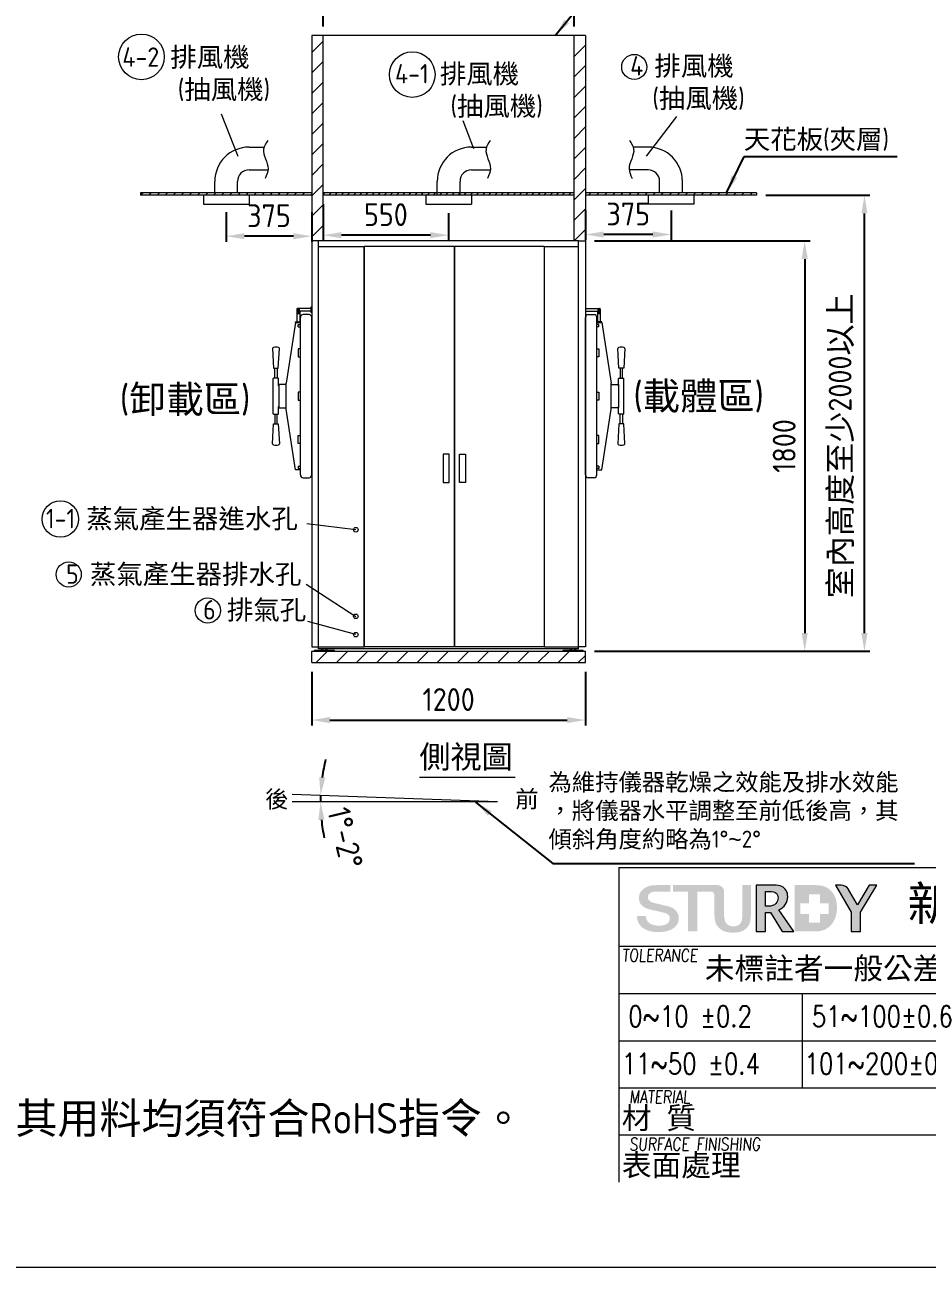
# Model space of a CAD drawing. Header units: millimetres. Extents: x 0 to 80449, y -23917 to 9476.
# Drawn here: x 4569 to 8524, y 0 to 5448 of the extents above; entities that cross this region are included whole.
import ezdxf

# ---------------------------------------------------------------- set-up
doc = ezdxf.new("R2010")
doc.units = ezdxf.units.MM
doc.linetypes.add('CENTER2', pattern=[28.575, 19.05, -3.175, 3.175, -3.175])
doc.linetypes.add('HIDDEN', pattern=[9.525, 6.35, -3.175])
doc.layers.get('0').update_dxf_attribs({"lineweight": 15})
for name, color, linetype, lineweight in [('D', 3, 'Continuous', 13), ('F', 7, 'Continuous', 15), ('H', 2, 'HIDDEN', 15), ('S', 4, 'Continuous', 15)]:
    doc.layers.add(name, color=color, linetype=linetype, lineweight=lineweight)
doc.styles.get("Standard").update_dxf_attribs({"font": 'KAIU.TTF'})
doc.styles.add('STU25', font='isocp2.shx')
doc.styles.add('Text', font='romans.shx', dxfattribs={"width": 0.8, "oblique": 10})
doc.dimstyles.new('STU25', dxfattribs={"dimscale": 40, "dimtxt": 2.5, "dimasz": 2, "dimexe": 0.6, "dimexo": 1, "dimgap": 1, "dimtad": 1, "dimdsep": 46, "dimtxsty": 'STU25', "dimcen": 2, "dimazin": 2, "dimtfac": 1, "dimtmove": 0, "dimatfit": 3, "dimfxl": 0, "dimtolj": 1, "dimtzin": 0, "dimarcsym": 0})
doc.dimstyles.new('STU25$7', dxfattribs={"dimscale": 40, "dimtxt": 2.5, "dimasz": 2, "dimexe": 1.25, "dimexo": 0.625, "dimgap": 1, "dimtad": 1, "dimdec": 4, "dimdsep": 46, "dimtxsty": 'STU25', "dimcen": 2.5, "dimazin": 2, "dimtfac": 1, "dimtdec": 4, "dimtmove": 0, "dimatfit": 3, "dimfxl": 0, "dimtolj": 1, "dimtzin": 0, "dimarcsym": 0})
pattern_1 = [(45, (-15083.72, -4088.474), (-44.90128, 44.90128), [])]

# ---------------------------------------------------------------- blocks, each defined once
blk = doc.blocks.new('新駿LOGO')
at = {"layer": 'F'}
h = blk.add_hatch(color=256, dxfattribs=at)
edge = h.paths.add_edge_path()
edge.add_spline(control_points=[(-529.05, -442.14), (-529.05, -442.31), (-529.02, -442.45), (-528.95, -442.56), (-528.89, -442.68), (-528.8, -442.78), (-528.69, -442.85), (-528.57, -442.93), (-528.44, -442.98), (-528.29, -443.01), (-528.15, -443.05), (-527.99, -443.07), (-527.81, -443.07), (-527.62, -443.07), (-527.47, -443.05), (-527.33, -443.01), (-527.2, -442.97), (-527.09, -442.92), (-527.01, -442.86), (-526.93, -442.8), (-526.87, -442.73), (-526.83, -442.65), (-526.8, -442.57), (-526.78, -442.49), (-526.78, -442.41), (-526.78, -442.25), (-526.82, -442.13), (-526.91, -442.05), (-526.99, -441.97), (-527.08, -441.91), (-527.18, -441.88), (-527.36, -441.83), (-527.56, -441.77), (-527.79, -441.72), (-528.02, -441.67), (-528.3, -441.61), (-528.64, -441.53), (-528.85, -441.48), (-529.02, -441.41), (-529.16, -441.34), (-529.3, -441.26), (-529.41, -441.17), (-529.5, -441.07), (-529.58, -440.98), (-529.64, -440.87), (-529.67, -440.77), (-529.7, -440.66), (-529.72, -440.55), (-529.72, -440.43), (-529.72, -440.22), (-529.67, -440.03), (-529.57, -439.87), (-529.46, -439.71), (-529.33, -439.58), (-529.16, -439.47), (-528.99, -439.37), (-528.85, -439.31), (-528.64, -439.26), (-528.43, -439.21), (-528.13, -439.2), (-527.91, -439.2), (-527.66, -439.2), (-526.73, -439.2), (-526.73, -439.2), (-526.73, -439.2), (-526.73, -439.81), (-526.73, -439.81), (-526.73, -439.81), (-528.14, -439.8), (-528.28, -439.83), (-528.39, -439.85), (-528.48, -439.86), (-528.56, -439.9), (-528.65, -439.94), (-528.72, -440), (-528.78, -440.07), (-528.84, -440.14), (-528.87, -440.23), (-528.87, -440.34), (-528.87, -440.5), (-528.81, -440.62), (-528.7, -440.7), (-528.6, -440.79), (-528.46, -440.85), (-528.28, -440.9), (-528.27, -440.9), (-528.19, -440.92), (-528.07, -440.95), (-527.94, -440.98), (-527.8, -441.01), (-527.65, -441.05), (-527.49, -441.09), (-527.34, -441.12), (-527.19, -441.16), (-527.04, -441.19), (-526.94, -441.21), (-526.87, -441.23), (-526.71, -441.27), (-526.58, -441.34), (-526.46, -441.41), (-526.34, -441.49), (-526.24, -441.58), (-526.16, -441.67), (-526.08, -441.77), (-526.02, -441.88), (-525.98, -441.99), (-525.94, -442.1), (-525.92, -442.22), (-525.92, -442.33), (-525.92, -442.57), (-525.98, -442.78), (-526.09, -442.95), (-526.2, -443.12), (-526.35, -443.26), (-526.53, -443.37), (-526.71, -443.48), (-526.92, -443.55), (-527.15, -443.61), (-527.39, -443.66), (-527.62, -443.68), (-527.87, -443.68), (-528.14, -443.68), (-528.41, -443.65), (-528.65, -443.59), (-528.9, -443.53), (-529.11, -443.44), (-529.3, -443.31), (-529.48, -443.19), (-529.63, -443.03), (-529.74, -442.83), (-529.84, -442.64), (-529.9, -442.41), (-529.91, -442.14), (-529.91, -442.14), (-529.05, -442.14), (-529.05, -442.14)], knot_values=[0, 0, 0, 0, 1, 1, 1, 2, 2, 2, 3, 3, 3, 4, 4, 4, 5, 5, 5, 6, 6, 6, 7, 7, 7, 8, 8, 8, 9, 9, 9, 10, 10, 10, 11, 11, 11, 12, 12, 12, 13, 13, 13, 14, 14, 14, 15, 15, 15, 16, 16, 16, 17, 17, 17, 18, 18, 18, 19, 19, 19, 20, 20, 20, 21, 21, 21, 22, 22, 22, 23, 23, 23, 24, 24, 24, 25, 25, 25, 26, 26, 26, 27, 27, 27, 28, 28, 28, 29, 29, 29, 30, 30, 30, 31, 31, 31, 32, 32, 32, 33, 33, 33, 34, 34, 34, 35, 35, 35, 36, 36, 36, 37, 37, 37, 38, 38, 38, 39, 39, 39, 40, 40, 40, 41, 41, 41, 42, 42, 42, 43, 43, 43, 44, 44, 44, 45, 45, 45, 45], degree=3, periodic=0)
edge = h.paths.add_edge_path()
edge.add_spline(control_points=[(-522.53, -440.14), (-522.54, -440.04), (-522.57, -439.94), (-522.63, -439.9), (-522.77, -439.79), (-522.9, -439.81), (-522.9, -439.81), (-522.9, -439.81), (-523.02, -439.81), (-523.02, -439.81), (-523.02, -439.81), (-524.14, -439.81), (-524.14, -439.81), (-524.14, -439.81), (-524.14, -443.62), (-524.14, -443.62), (-524.14, -443.62), (-525.06, -443.62), (-525.06, -443.62), (-525.06, -443.62), (-525.06, -439.81), (-525.06, -439.81), (-525.06, -439.81), (-526.47, -439.81), (-526.47, -439.81), (-526.47, -439.81), (-526.47, -439.2), (-526.47, -439.2), (-526.47, -439.2), (-522.39, -439.2), (-522.39, -439.2)], knot_values=[5.578051, 5.578051, 5.578051, 5.578051, 6, 6, 6, 7, 7, 7, 8, 8, 8, 9, 9, 9, 10, 10, 10, 11, 11, 11, 12, 12, 12, 13, 13, 13, 14, 14, 14, 15, 15, 15, 15], degree=3, periodic=0)
edge.add_spline(control_points=[(-522.4, -439.2), (-522.31, -439.2), (-522.22, -439.2), (-522.22, -439.2), (-522.22, -439.2), (-521.96, -439.19), (-521.76, -439.41), (-521.58, -439.61), (-521.61, -439.85), (-521.61, -439.85), (-521.61, -439.85), (-521.61, -441.92), (-521.61, -441.92), (-521.61, -442.41), (-521.52, -442.73), (-521.36, -442.89), (-521.19, -443.05), (-520.97, -443.13), (-520.71, -443.13), (-520.45, -443.13), (-520.24, -443.05), (-520.09, -442.89), (-519.93, -442.74), (-519.86, -442.43), (-519.86, -441.98), (-519.86, -441.98), (-519.86, -439.2), (-519.86, -439.2), (-519.86, -439.2), (-519.05, -439.2), (-519.05, -439.2), (-519.05, -439.2), (-519.05, -441.92), (-519.05, -441.92), (-519.05, -442.43), (-519.12, -442.8), (-519.25, -443.02), (-519.38, -443.24), (-519.56, -443.42), (-519.8, -443.54), (-520.05, -443.67), (-520.35, -443.74), (-520.73, -443.74), (-521.09, -443.74), (-521.41, -443.68), (-521.67, -443.56), (-521.93, -443.44), (-522.14, -443.26), (-522.3, -443.03), (-522.45, -442.8), (-522.53, -442.42), (-522.53, -441.91), (-522.53, -441.91), (-522.53, -440.92), (-522.53, -440.14)], knot_values=[0.44538, 0.44538, 0.44538, 0.44538, 1, 1, 1, 2, 2, 2, 3, 3, 3, 4, 4, 4, 5, 5, 5, 6, 6, 6, 7, 7, 7, 8, 8, 8, 9, 9, 9, 10, 10, 10, 11, 11, 11, 12, 12, 12, 13, 13, 13, 14, 14, 14, 15, 15, 15, 16, 16, 16, 17, 17, 17, 17.603917, 17.603917, 17.603917, 17.603917], degree=3, periodic=0)
h = blk.add_hatch(color=256, dxfattribs=at)
edge = h.paths.add_edge_path()
edge.add_spline(control_points=[(-522.22, -439.2), (-522.22, -439.2), (-526.47, -439.2), (-526.47, -439.2)], knot_values=[14, 14, 14, 14, 15, 15, 15, 15], degree=3, periodic=0)
edge.add_spline(control_points=[(-526.47, -439.2), (-526.47, -439.2), (-526.47, -439.81), (-526.47, -439.81)], knot_values=[13, 13, 13, 13, 14, 14, 14, 14], degree=3, periodic=0)
edge.add_spline(control_points=[(-526.47, -439.81), (-526.47, -439.81), (-525.06, -439.81), (-525.06, -439.81)], knot_values=[12, 12, 12, 12, 13, 13, 13, 13], degree=3, periodic=0)
edge.add_spline(control_points=[(-525.06, -439.81), (-525.06, -439.81), (-525.06, -443.62), (-525.06, -443.62)], knot_values=[11, 11, 11, 11, 12, 12, 12, 12], degree=3, periodic=0)
edge.add_spline(control_points=[(-525.06, -443.62), (-525.06, -443.62), (-524.14, -443.62), (-524.14, -443.62)], knot_values=[10, 10, 10, 10, 11, 11, 11, 11], degree=3, periodic=0)
edge.add_spline(control_points=[(-524.14, -443.62), (-524.14, -443.62), (-524.14, -439.81), (-524.14, -439.81)], knot_values=[9, 9, 9, 9, 10, 10, 10, 10], degree=3, periodic=0)
edge.add_spline(control_points=[(-524.14, -439.81), (-524.14, -439.81), (-523.02, -439.81), (-523.02, -439.81)], knot_values=[8, 8, 8, 8, 9, 9, 9, 9], degree=3, periodic=0)
edge.add_spline(control_points=[(-523.02, -439.81), (-523.02, -439.81), (-522.9, -439.81), (-522.9, -439.81)], knot_values=[7, 7, 7, 7, 8, 8, 8, 8], degree=3, periodic=0)
edge.add_spline(control_points=[(-522.9, -439.81), (-522.9, -439.81), (-522.77, -439.79), (-522.63, -439.9)], knot_values=[6, 6, 6, 6, 7, 7, 7, 7], degree=3, periodic=0)
edge.add_spline(control_points=[(-522.63, -439.9), (-522.57, -439.94), (-522.54, -440.04), (-522.53, -440.14)], knot_values=[5.578051, 5.578051, 5.578051, 5.578051, 6, 6, 6, 6], degree=3, periodic=0)
edge.add_spline(control_points=[(-522.53, -440.14), (-522.53, -440.92), (-522.53, -441.91), (-522.53, -441.91)], knot_values=[17, 17, 17, 17, 17.603917, 17.603917, 17.603917, 17.603917], degree=3, periodic=0)
edge.add_spline(control_points=[(-522.53, -441.91), (-522.53, -442.42), (-522.45, -442.8), (-522.3, -443.03)], knot_values=[16, 16, 16, 16, 17, 17, 17, 17], degree=3, periodic=0)
edge.add_spline(control_points=[(-522.3, -443.03), (-522.14, -443.26), (-521.93, -443.44), (-521.67, -443.56)], knot_values=[15, 15, 15, 15, 16, 16, 16, 16], degree=3, periodic=0)
edge.add_spline(control_points=[(-521.67, -443.56), (-521.41, -443.68), (-521.09, -443.74), (-520.73, -443.74)], knot_values=[14, 14, 14, 14, 15, 15, 15, 15], degree=3, periodic=0)
edge.add_spline(control_points=[(-520.73, -443.74), (-520.35, -443.74), (-520.05, -443.67), (-519.8, -443.54)], knot_values=[13, 13, 13, 13, 14, 14, 14, 14], degree=3, periodic=0)
edge.add_spline(control_points=[(-519.8, -443.54), (-519.56, -443.42), (-519.38, -443.24), (-519.25, -443.02)], knot_values=[12, 12, 12, 12, 13, 13, 13, 13], degree=3, periodic=0)
edge.add_spline(control_points=[(-519.25, -443.02), (-519.12, -442.8), (-519.05, -442.43), (-519.05, -441.92)], knot_values=[11, 11, 11, 11, 12, 12, 12, 12], degree=3, periodic=0)
edge.add_spline(control_points=[(-519.05, -441.92), (-519.05, -441.92), (-519.05, -439.2), (-519.05, -439.2)], knot_values=[10, 10, 10, 10, 11, 11, 11, 11], degree=3, periodic=0)
edge.add_spline(control_points=[(-519.05, -439.2), (-519.05, -439.2), (-519.86, -439.2), (-519.86, -439.2)], knot_values=[9, 9, 9, 9, 10, 10, 10, 10], degree=3, periodic=0)
edge.add_spline(control_points=[(-519.86, -439.2), (-519.86, -439.2), (-519.86, -441.98), (-519.86, -441.98)], knot_values=[8, 8, 8, 8, 9, 9, 9, 9], degree=3, periodic=0)
edge.add_spline(control_points=[(-519.86, -441.98), (-519.86, -442.43), (-519.93, -442.74), (-520.09, -442.89)], knot_values=[7, 7, 7, 7, 8, 8, 8, 8], degree=3, periodic=0)
edge.add_spline(control_points=[(-520.09, -442.89), (-520.24, -443.05), (-520.45, -443.13), (-520.71, -443.13)], knot_values=[6, 6, 6, 6, 7, 7, 7, 7], degree=3, periodic=0)
edge.add_spline(control_points=[(-520.71, -443.13), (-520.97, -443.13), (-521.19, -443.05), (-521.36, -442.89)], knot_values=[5, 5, 5, 5, 6, 6, 6, 6], degree=3, periodic=0)
edge.add_spline(control_points=[(-521.36, -442.89), (-521.52, -442.73), (-521.61, -442.41), (-521.61, -441.92)], knot_values=[4, 4, 4, 4, 5, 5, 5, 5], degree=3, periodic=0)
edge.add_spline(control_points=[(-521.61, -441.92), (-521.61, -441.92), (-521.61, -439.85), (-521.61, -439.85)], knot_values=[3, 3, 3, 3, 4, 4, 4, 4], degree=3, periodic=0)
edge.add_spline(control_points=[(-521.61, -439.85), (-521.61, -439.85), (-521.58, -439.61), (-521.76, -439.41)], knot_values=[2, 2, 2, 2, 3, 3, 3, 3], degree=3, periodic=0)
edge.add_spline(control_points=[(-521.76, -439.41), (-521.96, -439.19), (-522.22, -439.2), (-522.22, -439.2)], knot_values=[1, 1, 1, 1, 2, 2, 2, 2], degree=3, periodic=0)
h = blk.add_hatch(color=256, dxfattribs=at)
edge = h.paths.add_edge_path()
edge.add_spline(control_points=[(-518.54, -443.62), (-518.54, -443.62), (-518.54, -439.2), (-518.54, -439.2), (-518.54, -439.2), (-516.88, -439.2), (-516.88, -439.2), (-516.55, -439.2), (-516.29, -439.25), (-516.11, -439.33), (-515.93, -439.41), (-515.79, -439.54), (-515.69, -439.72), (-515.59, -439.89), (-515.54, -440.08), (-515.54, -440.3), (-515.54, -440.56), (-515.61, -440.8), (-515.76, -441.03), (-515.91, -441.26), (-516.12, -441.44), (-516.39, -441.56), (-516.39, -441.56), (-514.95, -443.62), (-514.95, -443.62), (-514.95, -443.62), (-516.07, -443.62), (-516.07, -443.62), (-516.07, -443.62), (-517.17, -441.81), (-517.17, -441.81), (-517.17, -441.81), (-517.67, -441.81), (-517.67, -441.81), (-517.67, -441.81), (-517.67, -443.62), (-517.67, -443.62), (-517.67, -443.62), (-518.54, -443.62), (-518.54, -443.62)], knot_values=[0, 0, 0, 0, 1, 1, 1, 2, 2, 2, 3, 3, 3, 4, 4, 4, 5, 5, 5, 6, 6, 6, 7, 7, 7, 8, 8, 8, 9, 9, 9, 10, 10, 10, 11, 11, 11, 12, 12, 12, 13, 13, 13, 13], degree=3, periodic=0)
edge = h.paths.add_edge_path(flags=16)
edge.add_spline(control_points=[(-517.67, -441.21), (-517.67, -441.21), (-517.46, -441.21), (-517.46, -441.21), (-517.08, -441.21), (-516.82, -441.13), (-516.68, -440.96), (-516.53, -440.8), (-516.46, -440.61), (-516.46, -440.4), (-516.46, -440.22), (-516.52, -440.08), (-516.63, -439.97), (-516.75, -439.86), (-516.99, -439.81), (-517.35, -439.81), (-517.35, -439.81), (-517.67, -439.81), (-517.67, -439.81), (-517.67, -439.81), (-517.67, -441.21), (-517.67, -441.21)], knot_values=[0, 0, 0, 0, 1, 1, 1, 2, 2, 2, 3, 3, 3, 4, 4, 4, 5, 5, 5, 6, 6, 6, 7, 7, 7, 7], degree=3, periodic=0)
h = blk.add_hatch(color=256, dxfattribs=at)
edge = h.paths.add_edge_path()
edge.add_spline(control_points=[(-514.87, -439.2), (-514.87, -439.2), (-514.87, -443.62), (-514.87, -443.62)], knot_values=[0, 0, 0, 0, 1, 1, 1, 1], degree=3, periodic=0)
edge.add_spline(control_points=[(-514.87, -443.62), (-514.87, -443.62), (-513.05, -443.62), (-513.05, -443.62)], knot_values=[8, 8, 8, 8, 9, 9, 9, 9], degree=3, periodic=0)
edge.add_spline(control_points=[(-513.05, -443.62), (-512.51, -443.62), (-512.09, -443.52), (-511.79, -443.32)], knot_values=[7, 7, 7, 7, 8, 8, 8, 8], degree=3, periodic=0)
edge.add_spline(control_points=[(-511.79, -443.32), (-511.48, -443.12), (-511.25, -442.85), (-511.09, -442.5)], knot_values=[6, 6, 6, 6, 7, 7, 7, 7], degree=3, periodic=0)
edge.add_spline(control_points=[(-511.09, -442.5), (-510.93, -442.15), (-510.85, -441.76), (-510.85, -441.32)], knot_values=[5, 5, 5, 5, 6, 6, 6, 6], degree=3, periodic=0)
edge.add_spline(control_points=[(-510.85, -441.32), (-510.85, -440.87), (-510.93, -440.49), (-511.1, -440.17)], knot_values=[4, 4, 4, 4, 5, 5, 5, 5], degree=3, periodic=0)
edge.add_spline(control_points=[(-511.1, -440.17), (-511.27, -439.85), (-511.49, -439.61), (-511.78, -439.45)], knot_values=[3, 3, 3, 3, 4, 4, 4, 4], degree=3, periodic=0)
edge.add_spline(control_points=[(-511.78, -439.45), (-512.06, -439.29), (-512.46, -439.2), (-512.97, -439.2)], knot_values=[2, 2, 2, 2, 3, 3, 3, 3], degree=3, periodic=0)
edge.add_spline(control_points=[(-512.97, -439.2), (-512.97, -439.2), (-514.87, -439.2), (-514.87, -439.2)], knot_values=[1, 1, 1, 1, 2, 2, 2, 2], degree=3, periodic=0)
h.paths.add_polyline_path([(-514.34, -441.95), (-513.51, -441.95), (-513.51, -442.77), (-512.48, -442.77), (-512.48, -441.95), (-511.64, -441.95), (-511.64, -440.92), (-512.48, -440.92), (-512.48, -440.07), (-513.51, -440.07), (-513.51, -440.92), (-514.34, -440.92)], flags=16)
h = blk.add_hatch(color=256, dxfattribs=at)
edge = h.paths.add_edge_path()
edge.add_spline(control_points=[(-509.51, -443.62), (-509.51, -443.62), (-509.51, -441.77), (-509.51, -441.77), (-509.51, -441.77), (-511, -439.2), (-511, -439.2), (-511, -439.2), (-510.64, -439.2), (-510.64, -439.2), (-510.64, -439.2), (-510.3, -439.19), (-510.04, -439.32), (-509.79, -439.45), (-509.71, -439.68), (-509.71, -439.68), (-509.71, -439.68), (-508.9, -441.07), (-508.9, -441.07), (-508.9, -441.07), (-507.78, -439.2), (-507.78, -439.2), (-507.78, -439.2), (-507.05, -439.2), (-507.05, -439.2), (-507.05, -439.2), (-508.59, -441.77), (-508.59, -441.77), (-508.59, -441.77), (-508.59, -443.62), (-508.59, -443.62), (-508.59, -443.62), (-509.51, -443.62), (-509.51, -443.62)], knot_values=[0, 0, 0, 0, 1, 1, 1, 2, 2, 2, 3, 3, 3, 4, 4, 4, 5, 5, 5, 6, 6, 6, 7, 7, 7, 8, 8, 8, 9, 9, 9, 10, 10, 10, 11, 11, 11, 11], degree=3, periodic=0)
at = {"layer": 'F', "lineweight": 0}
for points, knots in [([(-518.54, -443.62), (-518.54, -443.62), (-518.54, -439.2), (-518.54, -439.2), (-518.54, -439.2), (-516.88, -439.2), (-516.88, -439.2), (-516.55, -439.2), (-516.29, -439.25), (-516.11, -439.33), (-515.93, -439.41), (-515.79, -439.54), (-515.69, -439.72), (-515.59, -439.89), (-515.54, -440.08), (-515.54, -440.3), (-515.54, -440.56), (-515.61, -440.8), (-515.76, -441.03), (-515.91, -441.26), (-516.12, -441.44), (-516.39, -441.56), (-516.39, -441.56), (-514.95, -443.62), (-514.95, -443.62), (-514.95, -443.62), (-516.07, -443.62), (-516.07, -443.62), (-516.07, -443.62), (-517.17, -441.81), (-517.17, -441.81), (-517.17, -441.81), (-517.67, -441.81), (-517.67, -441.81), (-517.67, -441.81), (-517.67, -443.62), (-517.67, -443.62), (-517.67, -443.62), (-518.54, -443.62), (-518.54, -443.62)], [0, 0, 0, 0, 1, 1, 1, 2, 2, 2, 3, 3, 3, 4, 4, 4, 5, 5, 5, 6, 6, 6, 7, 7, 7, 8, 8, 8, 9, 9, 9, 10, 10, 10, 11, 11, 11, 12, 12, 12, 13, 13, 13, 13]), ([(-509.51, -443.62), (-509.51, -443.62), (-509.51, -441.77), (-509.51, -441.77), (-509.51, -441.77), (-511, -439.2), (-511, -439.2), (-511, -439.2), (-510.64, -439.2), (-510.64, -439.2), (-510.64, -439.2), (-510.3, -439.19), (-510.04, -439.32), (-509.79, -439.45), (-509.71, -439.68), (-509.71, -439.68), (-509.71, -439.68), (-508.9, -441.07), (-508.9, -441.07), (-508.9, -441.07), (-507.78, -439.2), (-507.78, -439.2), (-507.78, -439.2), (-507.05, -439.2), (-507.05, -439.2), (-507.05, -439.2), (-508.59, -441.77), (-508.59, -441.77), (-508.59, -441.77), (-508.59, -443.62), (-508.59, -443.62), (-508.59, -443.62), (-509.51, -443.62), (-509.51, -443.62)], [0, 0, 0, 0, 1, 1, 1, 2, 2, 2, 3, 3, 3, 4, 4, 4, 5, 5, 5, 6, 6, 6, 7, 7, 7, 8, 8, 8, 9, 9, 9, 10, 10, 10, 11, 11, 11, 11]), ([(-517.67, -441.21), (-517.67, -441.21), (-517.46, -441.21), (-517.46, -441.21), (-517.08, -441.21), (-516.82, -441.13), (-516.68, -440.96), (-516.53, -440.8), (-516.46, -440.61), (-516.46, -440.4), (-516.46, -440.22), (-516.52, -440.08), (-516.63, -439.97), (-516.75, -439.86), (-516.99, -439.81), (-517.35, -439.81), (-517.35, -439.81), (-517.67, -439.81), (-517.67, -439.81), (-517.67, -439.81), (-517.67, -441.21), (-517.67, -441.21)], [0, 0, 0, 0, 1, 1, 1, 2, 2, 2, 3, 3, 3, 4, 4, 4, 5, 5, 5, 6, 6, 6, 7, 7, 7, 7])]:
    blk.add_open_spline(points, degree=3, knots=knots, dxfattribs=at)
at = {"attachment_point": 1, "style": 'STU25'}
for s, insert, char_height in [('{\\f標楷體|b0|i0|c136|p65;新駿實業股份有限公司}', (-504.12, -439.33), 3.25), ('{\\f標楷體|b0|i0|c136|p65;STURDY\\H0.9667x; \\H1.034x;INDUSTRIAL CO.,LTD.}', (-455.51, -439.78), 3)]:
    blk.add_mtext(s, dxfattribs=dict(at, insert=insert, char_height=char_height))
blk = doc.blocks.new('*D14')
at = {"layer": 'D', "color": 0, "lineweight": -2}
for p, q in [((7816.2, 4701), (8273.2, 4701)), ((8249.2, 2781), (8249.2, 4621)), ((7066.2, 2701), (8273.2, 2701))]:
    blk.add_line(p, q, dxfattribs=at)
at = {"layer": 'D', "color": 0}
for points in [[(8235.9, 4621), (8262.5, 4621), (8249.2, 4701)], [(8235.9, 2781), (8262.5, 2781), (8249.2, 2701)]]:
    blk.add_solid(points, dxfattribs=at)
at = {"layer": 'Defpoints', "color": 0}
for p in [(7776.2, 4701), (8249.2, 4701), (7026.2, 2701)]:
    blk.add_point(p, dxfattribs=at)
at = {"layer": 'D', "color": 0, "insert": (8148.2, 3602), "char_height": 100, "attachment_point": 5, "rotation": 90, "style": 'STU25'}
blk.add_mtext('\\A1;{\\f標楷體|b0|i0|c136|p65;室內高度至少}2000{\\f標楷體|b0|i0|c136|p65;以上}', dxfattribs=at)
blk = doc.blocks.new('*D15')
at = {"layer": 'D', "color": 0, "lineweight": -2}
for p, q in [((5826.2, 2611), (5826.2, 2375.3)), ((7026.2, 2611), (7026.2, 2375.3)), ((5906.2, 2399.3), (6946.2, 2399.3))]:
    blk.add_line(p, q, dxfattribs=at)
at = {"layer": 'D', "color": 0}
for points in [[(5906.2, 2412.6), (5906.2, 2386), (5826.2, 2399.3)], [(6946.2, 2412.6), (6946.2, 2386), (7026.2, 2399.3)]]:
    blk.add_solid(points, dxfattribs=at)
at = {"layer": 'Defpoints', "color": 0}
for p in [(5826.2, 2651), (7026.2, 2651), (7026.2, 2399.3)]:
    blk.add_point(p, dxfattribs=at)
at = {"layer": 'D', "color": 0, "insert": (6426.2, 2489.3), "char_height": 100, "attachment_point": 5, "style": 'STU25'}
blk.add_mtext('\\A1;1200', dxfattribs=at)
blk = doc.blocks.new('*D16')
at = {"layer": 'D', "color": 0, "lineweight": -2}
for p, q in [((5876.2, 4661), (5876.2, 4501.7)), ((6426.2, 4621.8), (6426.2, 4501.7)), ((6346.2, 4525.7), (5956.2, 4525.7))]:
    blk.add_line(p, q, dxfattribs=at)
at = {"layer": 'D', "color": 0}
for points in [[(5956.2, 4539), (5956.2, 4512.4), (5876.2, 4525.7)], [(6346.2, 4539), (6346.2, 4512.4), (6426.2, 4525.7)]]:
    blk.add_solid(points, dxfattribs=at)
at = {"layer": 'Defpoints', "color": 0}
for p in [(5876.2, 4701), (6426.2, 4661.8), (5876.2, 4525.7)]:
    blk.add_point(p, dxfattribs=at)
at = {"layer": 'D', "color": 0, "insert": (6151.2, 4615.7), "char_height": 100, "attachment_point": 5, "style": 'STU25'}
blk.add_mtext('\\A1;550', dxfattribs=at)
blk = doc.blocks.new('*D17')
at = {"layer": 'D', "color": 0, "linetype": 'Continuous', "lineweight": -2}
for p, q in [((5451.2, 4627.1), (5451.2, 4497.1)), ((5826.2, 4627.1), (5826.2, 4497.1)), ((5746.2, 4521.1), (5531.2, 4521.1))]:
    blk.add_line(p, q, dxfattribs=at)
at = {"layer": 'D', "color": 0, "linetype": 'Continuous'}
for points in [[(5531.2, 4534.5), (5531.2, 4507.8), (5451.2, 4521.1)], [(5746.2, 4534.5), (5746.2, 4507.8), (5826.2, 4521.1)]]:
    blk.add_solid(points, dxfattribs=at)
at = {"layer": 'Defpoints', "color": 0, "linetype": 'Continuous'}
for p in [(5451.2, 4667.1), (5826.2, 4667.1), (5451.2, 4521.1)]:
    blk.add_point(p, dxfattribs=at)
at = {"layer": 'D', "color": 0, "linetype": 'Continuous', "insert": (5638.7, 4611.1), "char_height": 100, "attachment_point": 5, "style": 'STU25'}
blk.add_mtext('\\A1;375', dxfattribs=at)
blk = doc.blocks.new('*D18')
at = {"layer": 'D', "color": 0, "lineweight": -2}
for p, q in [((5876.2, 5441), (5876.2, 5637)), ((5956.2, 5613), (6896.2, 5613)), ((6976.2, 5441), (6976.2, 5637))]:
    blk.add_line(p, q, dxfattribs=at)
at = {"layer": 'D', "color": 0}
for points in [[(5956.2, 5626.3), (5956.2, 5599.6), (5876.2, 5613)], [(6896.2, 5626.3), (6896.2, 5599.6), (6976.2, 5613)]]:
    blk.add_solid(points, dxfattribs=at)
at = {"layer": 'Defpoints', "color": 0}
for p in [(6976.2, 5613), (5876.2, 5401), (6976.2, 5401)]:
    blk.add_point(p, dxfattribs=at)
at = {"layer": 'D', "color": 0, "insert": (6426.2, 5715.9), "char_height": 100, "attachment_point": 5, "style": 'STU25'}
blk.add_mtext('\\A1;1100({\\f標楷體|b0|i0|c136|p65;滅菌區})', dxfattribs=at)
blk = doc.blocks.new('*D125')
at = {"layer": 'D', "color": 0, "lineweight": -2}
for p, q in [((7066.2, 4501), (8011.3, 4501)), ((7987.3, 4421), (7987.3, 2781)), ((7066.2, 2701), (8011.3, 2701))]:
    blk.add_line(p, q, dxfattribs=at)
at = {"layer": 'D', "color": 0}
for points in [[(7974, 4421), (8000.7, 4421), (7987.3, 4501)], [(7974, 2781), (8000.7, 2781), (7987.3, 2701)]]:
    blk.add_solid(points, dxfattribs=at)
at = {"layer": 'Defpoints', "color": 0}
for p in [(7026.2, 4501), (7026.2, 2701), (7987.3, 2701)]:
    blk.add_point(p, dxfattribs=at)
at = {"layer": 'D', "color": 0, "insert": (7897.3, 3601), "char_height": 100, "attachment_point": 5, "rotation": 90, "style": 'STU25'}
blk.add_mtext('\\A1;1800', dxfattribs=at)
blk = doc.blocks.new('*D296')
at = {"layer": 'D', "color": 0, "linetype": 'Continuous', "lineweight": -2}
for start, end in [(166.1831, 172.0915), (178, 180), (185.9085, 191.8169)]:
    blk.add_arc((6640.8, 2041.3), 776.1, start, end, dxfattribs=at)
at = {"layer": 'D', "color": 0, "linetype": 'Continuous'}
for points in [[(5885.3, 2146.9), (5858.8, 2149.2), (5865.1, 2068.4)], [(5855.5, 1960.7), (5882.1, 1962.1), (5864.7, 2041.3)]]:
    blk.add_solid(points, dxfattribs=at)
at = {"layer": 'Defpoints', "color": 0, "linetype": 'Continuous'}
for p in [(5740.3, 2072.8), (5739.8, 2041.3), (5864.9, 2059.4), (6640.8, 2041.3), (6640.8, 2041.3)]:
    blk.add_point(p, dxfattribs=at)
at = {"layer": 'D', "color": 0, "linetype": 'Continuous', "insert": (5973.3, 1882.4), "char_height": 100, "attachment_point": 5, "rotation": 283.3949, "style": 'STU25'}
blk.add_mtext('\\A1;1%%D-2%%D', dxfattribs=at)
blk = doc.blocks.new('*D322')
at = {"layer": 'D', "color": 0, "linetype": 'Continuous', "lineweight": -2}
for p, q in [((7026.2, 4634.6), (7026.2, 4504.6)), ((7401.2, 4634.6), (7401.2, 4504.6)), ((7321.2, 4528.6), (7106.2, 4528.6))]:
    blk.add_line(p, q, dxfattribs=at)
at = {"layer": 'D', "color": 0, "linetype": 'Continuous'}
for points in [[(7106.2, 4541.9), (7106.2, 4515.2), (7026.2, 4528.6)], [(7321.2, 4541.9), (7321.2, 4515.2), (7401.2, 4528.6)]]:
    blk.add_solid(points, dxfattribs=at)
at = {"layer": 'Defpoints', "color": 0, "linetype": 'Continuous'}
for p in [(7026.2, 4674.6), (7401.2, 4674.6), (7026.2, 4528.6)]:
    blk.add_point(p, dxfattribs=at)
at = {"layer": 'D', "color": 0, "linetype": 'Continuous', "insert": (7213.7, 4618.6), "char_height": 100, "attachment_point": 5, "style": 'STU25'}
blk.add_mtext('\\A1;375', dxfattribs=at)

msp = doc.modelspace()

# ---------------------------------------------------------------- hatches: boundary and pattern name
at = {"layer": 'H', "ltscale": 5}
h = msp.add_hatch(dxfattribs=at)
h.set_pattern_fill('ANSI31', color=256, scale=20, style=0)
h.set_pattern_definition(pattern_1)
h.paths.add_polyline_path([(5826.236, 5400.952), (5876.236, 5400.952), (5876.236, 4500.952), (5826.236, 4500.952)])
edge = h.paths.add_edge_path(flags=16)
edge.add_line((5856.236, 4500.952), (5826.236, 4500.952))
h = msp.add_hatch(dxfattribs=at)
h.set_pattern_fill('ANSI31', color=256, scale=20, style=0)
h.set_pattern_definition(pattern_1)
h.paths.add_polyline_path([(6976.236, 4500.952), (7026.236, 4500.952), (7026.236, 5400.952), (6976.236, 5400.952)])
edge = h.paths.add_edge_path()
edge.add_line((6996.236, 4500.952), (7026.236, 4500.952))
at = {"layer": 'H'}
h = msp.add_hatch(dxfattribs=at)
h.set_pattern_fill('ANSI31', color=256, scale=200, style=0)
h.set_pattern_definition([(45, (224087.146, 23033.722), (-17.6776695, 17.6776695), [])])
h.paths.add_polyline_path([(5826.236, 4710.952), (5076.236, 4710.952), (5076.236, 4700.952), (5826.236, 4700.952)])
h = msp.add_hatch(dxfattribs=at)
h.set_pattern_fill('ANSI31', color=256, scale=6, style=0)
h.set_pattern_definition([(45, (-15083.72, -4187.474), (-13.470384, 13.470384), [])])
h.paths.add_polyline_path([(5876.236, 4700.952), (5876.236, 4710.952), (6976.236, 4710.952), (6976.236, 4700.952)])
h = msp.add_hatch(dxfattribs=at)
h.set_pattern_fill('ANSI31', color=256, scale=200, style=0)
h.set_pattern_definition([(45, (224387.146, 23033.722), (-17.6776695, 17.6776695), [])])
h.paths.add_polyline_path([(7026.236, 4710.952), (7776.236, 4710.952), (7776.236, 4700.952), (7026.236, 4700.952)])
at = {"layer": 'H', "ltscale": 5}
h = msp.add_hatch(dxfattribs=at)
h.set_pattern_fill('ANSI31', color=256, scale=500, style=0)
h.set_pattern_definition([(45, (224017.83, 10989.025), (-44.194174, 44.194174), [])])
h.paths.add_polyline_path([(7026.236, 2650.952), (7026.236, 2700.952), (5826.236, 2700.952), (5826.236, 2650.952)])

# ---------------------------------------------------------------- linework, layer by layer
at = {"linetype": 'Continuous'}
for p, q in [((5551.236, 4911.7), (5617.156, 4911.7)), ((6526.236, 4911.7), (6592.156, 4911.7)), ((7301.236, 4911.7), (7235.316, 4911.7)), ((5551.236, 4811.7), (5634.53, 4811.7)), ((6526.236, 4811.7), (6609.53, 4811.7)), ((7301.236, 4811.7), (7217.942, 4811.7)), ((5401.236, 4710.952), (5401.236, 4761.7)), ((5501.236, 4710.952), (5501.236, 4761.7)), ((6376.236, 4700.952), (6376.236, 4761.7)), ((6476.236, 4700.952), (6476.236, 4761.7)), ((7351.236, 4710.952), (7351.236, 4761.7)), ((7451.236, 4710.952), (7451.236, 4761.7)), ((5351.236, 4700.952), (5351.236, 4661.808)), ((5551.236, 4700.952), (5551.236, 4661.808)), ((6326.236, 4700.952), (6326.236, 4661.808)), ((6526.236, 4700.952), (6526.236, 4661.808)), ((7301.236, 4700.952), (7301.236, 4661.808)), ((7501.236, 4700.952), (7501.236, 4661.808)), ((5351.236, 4661.808), (5551.236, 4661.808)), ((6326.236, 4661.808), (6526.236, 4661.808)), ((7501.236, 4661.808), (7301.236, 4661.808)), ((5654.236, 4028.739), (5658.736, 3941.739)), ((5679.736, 3941.739), (5684.236, 4028.739)), ((7172.736, 3941.739), (7168.236, 4028.739)), ((7198.236, 4028.739), (7193.736, 3941.739)), ((5658.736, 3941.739), (5679.736, 3941.739)), ((5664.486, 3898.502), (5664.486, 3941.739)), ((5673.986, 3941.739), (5673.986, 3898.502)), ((7193.736, 3941.739), (7172.736, 3941.739)), ((7178.486, 3941.739), (7178.486, 3898.502)), ((7187.986, 3898.502), (7187.986, 3941.739)), ((5664.486, 3741.002), (5664.486, 3697.764)), ((5673.986, 3697.764), (5673.986, 3741.002)), ((7178.486, 3697.764), (7178.486, 3741.002)), ((7187.986, 3741.002), (7187.986, 3697.764)), ((5654.236, 3610.764), (5658.736, 3697.764)), ((5658.736, 3697.764), (5679.736, 3697.764)), ((5679.736, 3697.764), (5684.236, 3610.764)), ((7172.736, 3697.764), (7168.236, 3610.764)), ((7193.736, 3697.764), (7172.736, 3697.764)), ((7198.236, 3610.764), (7193.736, 3697.764)), ((5925.736, 2703.952), (5836.736, 2703.952)), ((5836.736, 2703.952), (5836.736, 2700.952)), ((5836.736, 2700.952), (5925.736, 2700.952)), ((5894.515, 2710.952), (5867.957, 2710.952)), ((5867.957, 2710.952), (5867.957, 2703.952)), ((5874.596, 2710.952), (5874.596, 2703.952)), ((5887.875, 2710.952), (5887.875, 2703.952)), ((5894.515, 2703.952), (5894.515, 2710.952)), ((5925.736, 2700.952), (5925.736, 2703.952)), ((7015.736, 2703.952), (6926.736, 2703.952)), ((6926.736, 2703.952), (6926.736, 2700.952)), ((6926.736, 2700.952), (7015.736, 2700.952)), ((6984.515, 2710.952), (6957.957, 2710.952)), ((6957.957, 2710.952), (6957.957, 2703.952)), ((6964.596, 2710.952), (6964.596, 2703.952)), ((6977.875, 2710.952), (6977.875, 2703.952)), ((6984.515, 2703.952), (6984.515, 2710.952)), ((7015.736, 2700.952), (7015.736, 2703.952)), ((6640.797, 2041.306), (5740.345, 2072.75)), ((6640.797, 2041.306), (5739.797, 2041.306))]:
    msp.add_line(p, q, dxfattribs=at)
for p, q in [((5856.236, 4500.952), (5826.236, 4500.952)), ((5826.236, 4500.952), (5826.236, 3400.952)), ((5856.236, 4475.952), (5856.236, 4500.952)), ((6996.236, 4500.952), (5856.236, 4500.952)), ((5856.236, 2720.952), (5856.236, 4475.952)), ((5856.236, 4475.952), (6056.236, 4475.952)), ((6056.236, 2720.952), (6056.236, 4475.952)), ((6450.736, 4475.952), (6056.736, 4475.952)), ((6056.736, 4475.952), (6056.736, 2720.952)), ((6450.736, 4475.952), (6450.736, 2720.952)), ((6845.736, 4475.952), (6451.736, 4475.952)), ((6451.736, 4475.952), (6451.736, 2720.952)), ((6845.736, 4475.952), (6845.736, 2720.952)), ((6846.236, 2720.952), (6846.236, 4475.952)), ((6846.236, 4475.952), (6996.236, 4475.952)), ((6996.236, 4475.952), (6996.236, 4500.952)), ((6996.236, 4500.952), (7026.236, 4500.952)), ((6996.236, 2720.952), (6996.236, 4475.952)), ((7026.236, 4500.952), (7026.236, 3400.952)), ((5761.544, 4201.451), (5761.544, 4145.451)), ((5824.236, 4204.451), (5764.544, 4204.451)), ((5824.236, 4185.951), (5824.236, 4210.951)), ((5824.236, 4210.951), (5826.236, 4210.951)), ((5826.236, 4210.951), (5826.236, 4185.951)), ((7026.236, 4210.951), (7026.236, 4185.951)), ((7028.236, 4210.951), (7026.236, 4210.951)), ((7028.236, 4185.951), (7028.236, 4210.951)), ((7028.236, 4204.451), (7087.927, 4204.451)), ((7090.927, 4201.451), (7090.927, 4145.451)), ((5755.036, 4143.451), (5714.236, 3877.252)), ((5755.036, 4143.451), (5776.236, 4143.451)), ((5755.044, 4145.451), (5776.236, 4145.451)), ((5755.044, 4143.451), (5755.044, 4145.451)), ((5776.236, 4143.451), (5755.044, 4143.451)), ((5824.236, 4192.451), (5761.544, 4192.451)), ((5773.544, 4192.451), (5773.544, 4145.451)), ((5776.236, 3474.252), (5776.236, 4165.252)), ((5814.236, 4177.252), (5788.236, 4177.252)), ((5826.236, 4185.951), (5824.236, 4185.951)), ((5826.236, 3474.252), (5826.236, 4165.252)), ((7026.236, 4185.951), (7028.236, 4185.951)), ((7026.236, 3474.252), (7026.236, 4165.252)), ((7028.236, 4192.451), (7090.927, 4192.451)), ((7038.236, 4177.252), (7064.236, 4177.252)), ((7076.236, 3474.252), (7076.236, 4165.252)), ((7097.427, 4145.451), (7076.236, 4145.451)), ((7097.436, 4143.451), (7076.236, 4143.451)), ((7076.236, 4143.451), (7097.427, 4143.451)), ((7078.927, 4192.451), (7078.927, 4145.451)), ((7097.427, 4143.451), (7097.427, 4145.451)), ((7097.436, 4143.451), (7138.236, 3877.252)), ((5767.236, 4133.433), (5776.236, 4133.433)), ((5767.236, 4124.162), (5767.236, 4133.433)), ((5767.236, 4124.162), (5776.236, 4124.162)), ((7085.236, 4133.433), (7076.236, 4133.433)), ((7085.236, 4124.162), (7076.236, 4124.162)), ((7085.236, 4124.162), (7085.236, 4133.433)), ((5659.236, 3898.502), (5657.736, 3897.002)), ((5657.736, 3742.502), (5657.736, 3897.002)), ((5679.236, 3898.502), (5659.236, 3898.502)), ((5679.236, 3898.502), (5680.736, 3897.002)), ((5680.736, 3864.752), (5680.736, 3897.002)), ((5682.736, 3871.252), (5681.736, 3870.252)), ((5681.736, 3870.252), (5681.736, 3769.252)), ((5714.236, 3871.252), (5682.736, 3871.252)), ((5714.236, 3762.252), (5714.236, 3877.252)), ((7138.236, 3762.252), (7138.236, 3877.252)), ((7138.236, 3871.252), (7169.736, 3871.252)), ((7169.736, 3871.252), (7170.736, 3870.252)), ((7170.736, 3870.252), (7170.736, 3769.252)), ((7173.236, 3898.502), (7171.736, 3897.002)), ((7171.736, 3864.752), (7171.736, 3897.002)), ((7173.236, 3898.502), (7193.236, 3898.502)), ((7193.236, 3898.502), (7194.736, 3897.002)), ((7194.736, 3742.502), (7194.736, 3897.002)), ((5681.736, 3864.752), (5680.736, 3864.752)), ((7170.736, 3864.752), (7171.736, 3864.752)), ((5680.736, 3742.502), (5680.736, 3774.752)), ((5680.736, 3774.752), (5681.736, 3774.752)), ((5681.736, 3769.252), (5682.736, 3768.252)), ((5682.736, 3768.252), (5714.236, 3768.252)), ((5755.036, 3496.052), (5714.236, 3762.252)), ((7097.436, 3496.052), (7138.236, 3762.252)), ((7169.736, 3768.252), (7138.236, 3768.252)), ((7170.736, 3769.252), (7169.736, 3768.252)), ((7171.736, 3774.752), (7170.736, 3774.752)), ((7171.736, 3742.502), (7171.736, 3774.752)), ((5659.236, 3741.002), (5657.736, 3742.502)), ((5659.236, 3741.002), (5679.236, 3741.002)), ((5679.236, 3741.002), (5680.736, 3742.502)), ((7173.236, 3741.002), (7171.736, 3742.502)), ((7193.236, 3741.002), (7173.236, 3741.002)), ((7193.236, 3741.002), (7194.736, 3742.502)), ((6428.736, 3565.952), (6401.736, 3565.952)), ((6401.736, 3565.952), (6401.736, 3440.952)), ((6428.736, 3440.952), (6428.736, 3565.952)), ((6473.736, 3565.952), (6500.736, 3565.952)), ((6473.736, 3440.952), (6473.736, 3565.952)), ((6500.736, 3565.952), (6500.736, 3440.952)), ((5776.236, 3496.052), (5755.036, 3496.052)), ((5767.236, 3512.341), (5776.236, 3512.341)), ((5767.236, 3512.341), (5767.236, 3503.07)), ((5767.236, 3503.07), (5776.236, 3503.07)), ((7085.236, 3512.341), (7076.236, 3512.341)), ((7085.236, 3503.07), (7076.236, 3503.07)), ((7076.236, 3496.052), (7097.436, 3496.052)), ((7085.236, 3512.341), (7085.236, 3503.07)), ((5788.236, 3462.252), (5814.236, 3462.252)), ((6401.736, 3440.952), (6428.736, 3440.952)), ((6500.736, 3440.952), (6473.736, 3440.952)), ((7064.236, 3462.252), (7038.236, 3462.252)), ((5826.236, 3400.952), (5826.236, 2720.952)), ((7026.236, 3400.952), (7026.236, 2720.952)), ((5826.236, 2720.952), (5856.236, 2720.952)), ((5856.236, 2710.952), (5856.236, 2720.952)), ((5856.236, 2720.952), (6056.236, 2720.952)), ((6996.236, 2710.952), (5856.236, 2710.952)), ((6450.736, 2720.952), (6056.736, 2720.952)), ((6845.736, 2720.952), (6451.736, 2720.952)), ((6846.236, 2720.952), (6996.236, 2720.952)), ((6996.236, 2710.952), (6996.236, 2720.952)), ((7026.236, 2720.952), (6996.236, 2720.952))]:
    msp.add_line(p, q)
at = {"lineweight": 100}
for p, q in [((5761.544, 4192.451), (5773.544, 4192.451)), ((5773.544, 4192.451), (5761.544, 4192.451)), ((7090.927, 4192.451), (7078.927, 4192.451)), ((7078.927, 4192.451), (7090.927, 4192.451))]:
    msp.add_line(p, q, dxfattribs=at)
at = {"linetype": 'CENTER2'}
for p, q in [((5867.957, 2707.232), (5864.676, 2703.952)), ((5894.515, 2707.232), (5897.796, 2703.952)), ((6957.957, 2707.232), (6954.676, 2703.952)), ((6984.515, 2707.232), (6987.796, 2703.952))]:
    msp.add_line(p, q, dxfattribs=at)
for points in [[(5776.236, 4027.518), (5767.236, 4027.518), (5767.236, 3992.518), (5776.236, 3992.518)], [(7076.236, 4027.518), (7085.236, 4027.518), (7085.236, 3992.518), (7076.236, 3992.518)], [(5776.236, 3837.252), (5767.236, 3837.252), (5767.236, 3802.252), (5776.236, 3802.252)], [(7076.236, 3837.252), (7085.236, 3837.252), (7085.236, 3802.252), (7076.236, 3802.252)], [(5776.236, 3611.985), (5767.236, 3611.985), (5767.236, 3646.985), (5776.236, 3646.985)], [(7076.236, 3611.985), (7085.236, 3611.985), (7085.236, 3646.985), (7076.236, 3646.985)]]:
    msp.add_lwpolyline(points)
for centre in [(6019.489, 3233.952), (6019.489, 2853.952), (6019.489, 2773.952)]:
    msp.add_circle(centre, 10)
at = {"linetype": 'Continuous'}
for centre, radius, start, end in [((5551.236, 4761.7), 150, 90, 180), ((6526.236, 4761.7), 150, 90, 180), ((7301.236, 4761.7), 150, 0, 90), ((5551.236, 4761.7), 50, 90, 180), ((6526.236, 4761.7), 50, 90, 180), ((7301.236, 4761.7), 50, 0, 90), ((5659.243, 4028.739), 5.007, 101.352885, 185.921872), ((5669.236, 3978.966), 55.773, 78.647115, 101.352885), ((5679.229, 4028.739), 5.007, 0, 78.647115), ((7173.243, 4028.739), 5.007, 101.352885, 180), ((7183.236, 3978.966), 55.773, 78.647115, 101.352885), ((7193.229, 4028.739), 5.007, 354.078128, 78.647115), ((5659.243, 3610.764), 5.007, 174.078128, 258.647115), ((5669.236, 3660.537), 55.773, 258.647115, 281.352885), ((5679.229, 3610.764), 5.007, 281.352885, 360), ((7173.243, 3610.764), 5.007, 180, 258.647115), ((7183.236, 3660.537), 55.773, 258.647115, 281.352885), ((7193.229, 3610.764), 5.007, 281.352885, 5.921872)]:
    msp.add_arc(centre, radius, start, end, dxfattribs=at)
for centre, radius, start, end in [((5764.544, 4201.451), 3, 90, 180), ((7087.927, 4201.451), 3, 0, 90), ((5788.236, 4165.252), 12, 90, 180), ((5814.236, 4165.252), 12, 0, 90), ((7038.236, 4165.252), 12, 90, 180), ((7064.236, 4165.252), 12, 0, 90), ((5788.236, 3474.252), 12, 180, 270), ((5814.236, 3474.252), 12, 270, 0), ((7038.236, 3474.252), 12, 180, 270), ((7064.236, 3474.252), 12, 270, 0)]:
    msp.add_arc(centre, radius, start, end)
at = {"layer": 'D'}
for p, q in [((5503.947, 4871.116), (5431.218, 5056.914)), ((6019.489, 3233.952), (5804.796, 3259.415)), ((5801.114, 2995.845), (6019.489, 2853.952)), ((6019.489, 2773.952), (5809.085, 2831.723))]:
    msp.add_line(p, q, dxfattribs=at)
at = {"layer": 'D', "linetype": 'Continuous'}
for p, q in [((6536.586, 4903.748), (6489.467, 5027.077)), ((7294.028, 4872.576), (7426.182, 5045.971))]:
    msp.add_line(p, q, dxfattribs=at)
at = {"layer": 'D', "color": 11}
msp.add_line((6299.114, 2148.995), (6718.626, 2148.995), dxfattribs=at)
at = {"layer": 'D'}
for centre, radius in [((5079.668, 5307.626), 100), ((6267.03, 5229.886), 100), ((7239.929, 5263.694), 55), ((4724.463, 3280.676), 80), ((4760.908, 3037.778), 55), ((5370.515, 2879.847), 55)]:
    msp.add_circle(centre, radius, dxfattribs=at)
for points in [[(5633.471, 4941.277), (5615.208, 4903.372), (5634.875, 4817.034), (5622.232, 4774.918)], [(6608.471, 4941.277), (6590.208, 4903.372), (6609.875, 4817.034), (6597.232, 4774.918)], [(7219.001, 4941.277), (7237.263, 4903.372), (7217.596, 4817.034), (7230.239, 4774.918)]]:
    msp.add_spline(points, degree=3, dxfattribs=at)
at = {"layer": 'F', "color": 7}
for p, q in [((7171.889, 1752.111), (13197.889, 1752.111)), ((7171.889, 1407.111), (13197.889, 1407.111)), ((7171.889, 1200.111), (10483.889, 1200.111)), ((7976.889, 1200.111), (7976.889, 786.111)), ((7171.889, 993.111), (13197.889, 993.111)), ((7171.889, 786.111), (13197.889, 786.111)), ((13197.889, 579.111), (7171.889, 579.111))]:
    msp.add_line(p, q, dxfattribs=at)
at = {"layer": 'F'}
msp.add_line((7171.889, 1752.111), (7171.889, 372.111), dxfattribs=at)
at = {"layer": 'F', "color": 6}
msp.add_lwpolyline([(0, 9476), (0, 0), (13478, 0), (13478, 9476)], close=True, dxfattribs=at)
at = {"layer": 'S', "linetype": 'Continuous'}
for p, q in [((5826.236, 5400.952), (5826.236, 4500.952)), ((7026.236, 5400.952), (5826.236, 5400.952)), ((5876.236, 4500.952), (5876.236, 5400.952)), ((6976.236, 4500.952), (6976.236, 5400.952)), ((7026.236, 5400.952), (7026.236, 4500.952)), ((5826.236, 4710.952), (5076.236, 4710.952)), ((5826.236, 4700.952), (5076.236, 4700.952)), ((6976.236, 4710.952), (5876.236, 4710.952)), ((6976.236, 4700.952), (5876.236, 4700.952)), ((7776.236, 4710.952), (7026.236, 4710.952)), ((7776.236, 4700.952), (7026.236, 4700.952)), ((5826.236, 2700.952), (7026.236, 2700.952)), ((5826.236, 2650.952), (7026.236, 2650.952))]:
    msp.add_line(p, q, dxfattribs=at)
at = {"layer": 'S'}
for p, q in [((5076.236, 4710.952), (5076.236, 4700.952)), ((7776.236, 4710.952), (7776.236, 4700.952)), ((5826.236, 2650.952), (5826.236, 2700.952)), ((7026.236, 2650.952), (7026.236, 2700.952))]:
    msp.add_line(p, q, dxfattribs=at)

# ---------------------------------------------------------------- block references
at = {"xscale": 46, "yscale": 46, "zscale": 46}
msp.add_blockref('新駿LOGO', (31627.74, 21878.56), dxfattribs=at)

# ---------------------------------------------------------------- texts
at = {"insert": (3422.393, 720.546), "char_height": 135.00867, "attachment_point": 1, "style": 'STU25'}
msp.add_mtext('{\\f標楷體|b0|i0|c136|p65;註：本零件及其用料均須符合}RoHS{\\f標楷體|b0|i0|c136|p65;指令。}', dxfattribs=at)
at = {"layer": 'D', "color": 11, "char_height": 85, "attachment_point": 1, "style": 'STU25'}
for s, insert in [('{\\C3;4-2 \\f標楷體|b0|i0|c136|p65;排風機\\P\\Fisocp2.shx;     (\\f標楷體|b0|i0|c136|p65;抽風機\\Fisocp2.shx;)}', (4996.031, 5349.349)), ('{\\C3;4-1 \\f標楷體|b0|i0|c136|p65;排風機\\P\\Fisocp2.shx;     (\\f標楷體|b0|i0|c136|p65;抽風機\\Fisocp2.shx;)}', (6191.425, 5276.212)), ('{\\C3;4 \\f標楷體|b0|i0|c136|p65;排風機\\P\\Fisocp2.shx;  (\\f標楷體|b0|i0|c136|p65;抽風機\\Fisocp2.shx;)}', (7222.359, 5310.536)), ('{\\C3;1-1 \\f標楷體|b0|i0|c136|p65;蒸氣產生器進水孔}', (4660.756, 3325.301)), ('{\\C3;5 \\f標楷體|b0|i0|c136|p65;蒸氣產生器排水孔}', (4749.269, 3081.847)), ('{\\C3;6 \\f標楷體|b0|i0|c136|p65;排氣孔}', (5350.15, 2925.339))]:
    msp.add_mtext(s, dxfattribs=dict(at, insert=insert))
at = {"layer": 'D', "color": 11, "attachment_point": 1}
for s, insert, char_height in [('{\\C3;天花板\\Fisocp2.shx;(\\f標楷體|b0|i0|c136|p65;夾層\\Fisocp2.shx;)}', (7720.178, 4989.071), 85), ('{\\Fisocp2.shx;\\C3;(\\f標楷體|b0|i0|c136|p65;卸載區\\Fisocp2.shx;)}', (4985.263, 3866.14), 120), ('{\\Fisocp2.shx;\\C3;(\\f標楷體|b0|i0|c136|p65;載體區\\Fisocp2.shx;)}', (7236.656, 3880.34), 120), ('側視圖', (6298.089, 2288.514), 100), ('{\\C3;為維持儀器乾燥之效能及排水效能\\P，將儀器水平調整至前低後高，其\\P傾斜角度約略為\\Fisocp2.shx;1%%D\\f???|b0|i0|c0|p65;~\\Fisocp2.shx;2%%D}', (6864.162, 2164.63), 75)]:
    msp.add_mtext(s, dxfattribs=dict(at, insert=insert, char_height=char_height))
at = {"layer": 'D', "linetype": 'Continuous', "char_height": 75, "width": 218.181, "attachment_point": 1}
for s, insert in [('{\\Fisocp2.shx; }後', (5579.084, 2089.981)), (' 前', (6667.672, 2090.431))]:
    msp.add_mtext(s, dxfattribs=dict(at, insert=insert))
at = {"layer": 'F', "color": 1, "lineweight": 15, "style": 'Text', "oblique": 5, "width": 0.8}
for s, p in [('TOLERANCE', (7186.442, 1339.989)), ('MATERIAL', (7218.187, 718.989)), ('SURFACE FINISHING', (7218.187, 511.989))]:
    msp.add_text(s, height=55.2, dxfattribs=at).set_placement(p)
at = {"layer": 'F', "lineweight": -3}
for s, p in [('未標註者一般公差表', (7549.298, 1262.711)), ('材 質', (7185.457, 606.714)), ('表面處理', (7185.457, 399.714))]:
    msp.add_text(s, height=95.4842, dxfattribs=at).set_placement(p)
at = {"layer": 'F', "lineweight": 20, "style": 'Text', "width": 0.8}
for s, p in [('0~10 ±0.2', (7213.557, 1053.934)), ('51~100±0.6', (8018.557, 1053.934)), ('11~50 ±0.4', (7185.368, 846.934)), ('101~200±0.8', (7986.845, 846.934))]:
    msp.add_text(s, height=92, dxfattribs=at).set_placement(p)

# ---------------------------------------------------------------- dimensions: what is measured, and where the dimension line sits
at = {"layer": 'D'}
dim = msp.add_linear_dim(base=(6976.236, 5612.965), p1=(5876.236, 5400.952), p2=(6976.236, 5400.952), text='<>({\\f標楷體|b0|i0|c136|p65;滅菌區})', dimstyle='STU25', dxfattribs=at)
dim.commit()
dim.dimension.update_dxf_attribs({"geometry": '*D18', "text_midpoint": (6426.236, 5612.965), "dimtype": 160})
dim = msp.add_linear_dim(base=(5876.236, 4525.69), p1=(6426.236, 4661.808), p2=(5876.236, 4700.952), dimstyle='STU25', dxfattribs=at)
dim.commit()
dim.dimension.update_dxf_attribs({"geometry": '*D16', "text_midpoint": (6151.236, 4525.69), "dimtype": 160})
dim = msp.add_linear_dim(base=(8249.215, 4700.952), p1=(7026.236, 2700.952), p2=(7776.236, 4700.952), angle=90, text='{\\f標楷體|b0|i0|c136|p65;室內高度至少}<>{\\f標楷體|b0|i0|c136|p65;以上}', dimstyle='STU25', dxfattribs=at)
dim.commit()
dim.dimension.update_dxf_attribs({"geometry": '*D14', "text_midpoint": (8249.215, 3601.952), "dimtype": 160})
at = {"layer": 'D', "linetype": 'Continuous'}
for base, p1, p2, picture, middle in [((5451.236, 4521.12), (5826.236, 4667.107), (5451.236, 4667.107), '*D17', (5638.736, 4611.12)), ((7026.236, 4528.574), (7401.236, 4674.561), (7026.236, 4674.561), '*D322', (7213.736, 4618.574))]:
    dim = msp.add_linear_dim(base=base, p1=p1, p2=p2, angle=180, dimstyle='STU25', dxfattribs=at)
    dim.commit()
    dim.dimension.update_dxf_attribs({"geometry": picture, "text_midpoint": middle})
at = {"layer": 'D'}
dim = msp.add_linear_dim(base=(7987.321, 2700.952), p1=(7026.236, 4500.952), p2=(7026.236, 2700.952), angle=90, dimstyle='STU25', dxfattribs=at)
dim.commit()
dim.dimension.update_dxf_attribs({"geometry": '*D125', "text_midpoint": (7897.321, 3600.952)})
dim = msp.add_linear_dim(base=(7026.236, 2399.312), p1=(5826.236, 2650.952), p2=(7026.236, 2650.952), dimstyle='STU25', dxfattribs=at)
dim.commit()
dim.dimension.update_dxf_attribs({"geometry": '*D15', "text_midpoint": (6426.236, 2489.322)})
at = {"layer": 'D', "linetype": 'Continuous'}
dim = msp.add_angular_dim_2l(base=(5864.884, 2059.365), line1=((6640.797, 2041.306), (5739.797, 2041.306)), line2=((6640.797, 2041.306), (5740.345, 2072.75)), text='1%%D-2%%D', dimstyle='STU25', override={"dimtxsty": 'STU25'}, dxfattribs=at)
dim.commit()
dim.dimension.update_dxf_attribs({"geometry": '*D296', "text_midpoint": (5885.787, 1861.508), "dimtype": 162})

# ---------------------------------------------------------------- leaders
at = {"layer": 'D'}
for points in [[(6894.062, 5400.952), (6999.495, 5532.104), (7363.922, 5532.104)], [(7644.12, 4710.714), (7721.797, 4870.925), (8392.562, 4870.925)], [(6543.739, 2039.52), (6883.364, 1770.32), (8469.326, 1770.32)]]:
    msp.add_leader(points, dimstyle='STU25$7', override={"dimgap": 1, "dimtad": 0}, dxfattribs=at)

doc.saveas('drawing.dxf')
